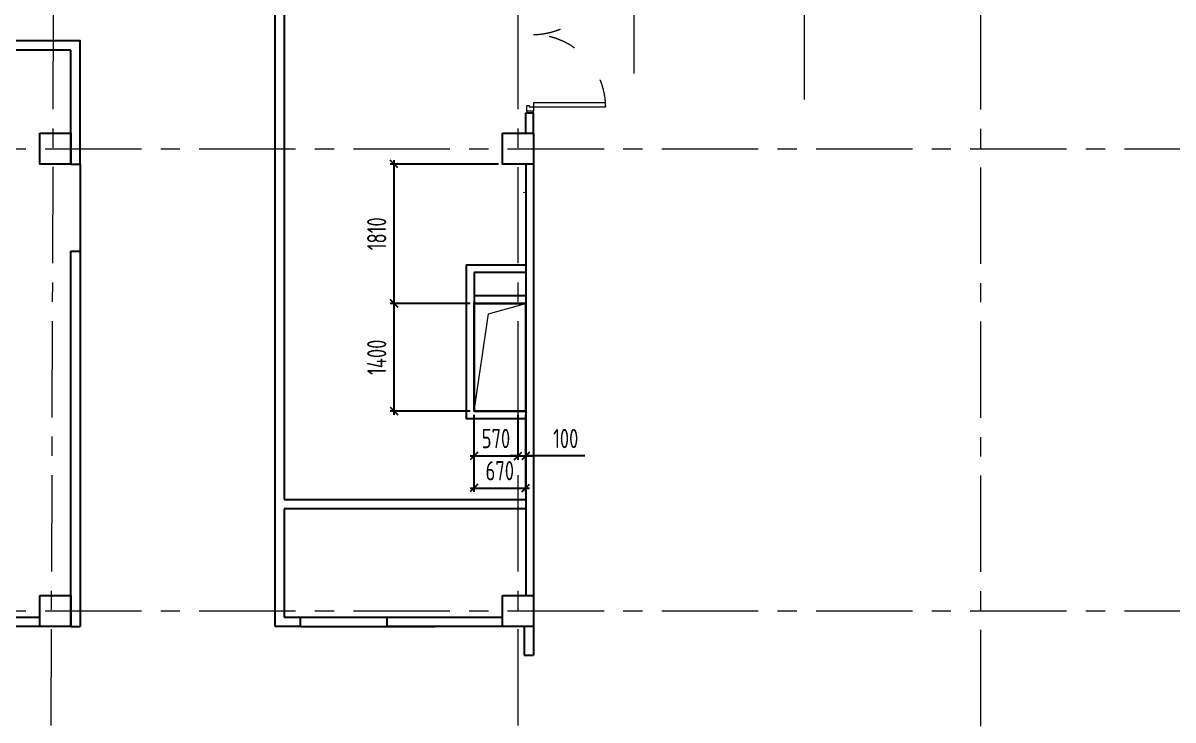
# Model space of a CAD drawing. Header units: millimetres. Extents: x 0 to 8967983, y -224399 to 13801.
# Drawn here: x 77173 to 92090, y -182596 to -173549 of the extents above; entities that cross this region are included whole.
import ezdxf
from ezdxf import colors
from ezdxf.entities.mleader import LeaderData, LeaderLine
from ezdxf.math import Vec2, Vec3

# ---------------------------------------------------------------- set-up
doc = ezdxf.new("R2010")
doc.units = ezdxf.units.MM
doc.header["$LTSCALE"] = 10
doc.linetypes.add('ACAD_ISO03W100', pattern=[30, 12, -18])
doc.linetypes.add('CENTER', pattern=[2, 1.25, -0.25, 0.25, -0.25])
for name, color, linetype, lineweight in [('013', 7, 'Continuous', 13), ('АР_Двери', 5, 'Continuous', 18), ('АР_Оси', 142, 'Continuous', 9)]:
    doc.layers.add(name, color=color, linetype=linetype, lineweight=lineweight)
doc.layers.add('Архитектура', color=251, linetype='Continuous')
doc.layers.add('М_проемы ОВ нч', color=210, linetype='Continuous')
doc.layers.get('0').off()
doc.layers.get('0').freeze()
doc.styles.add('ISOCPEUR', font='isocpeur.TTF', dxfattribs={"width": 0.7})
doc.styles.add('ГОСТ 2.304', font='isocpeur.TTF', dxfattribs={"width": 0.7})
doc.dimstyles.new('СПДС', dxfattribs={"dimscale": 100, "dimtxt": 2.5, "dimasz": 1, "dimexe": 1.5, "dimexo": 0, "dimgap": 1, "dimtad": 1, "dimdec": 0, "dimrnd": 5, "dimtxsty": 'ГОСТ 2.304', "dimblk": 'OBLIQUE', "dimcen": 2.5, "dimdle": 1, "dimadec": 0, "dimazin": 2, "dimtfac": 0.75, "dimtdec": 0, "dimtmove": 1, "dimatfit": 3, "dimfxl": 1, "dimtolj": 1, "dimarcsym": 1})

# ---------------------------------------------------------------- blocks, each defined once
blk = doc.blocks.new('двупольн.дв.2000')
at = {"layer": 'АР_Двери'}
for points in [[(0, 2017), (85, 2017), (85, 1996), (0, 1996), (0, 2017)], [(85, 1996), (0, 1996), (0, 1921), (32, 1921), (32, 1937), (85, 1937), (85, 1996)], [(85, 4), (0, 4), (0, 79), (32, 79), (32, 63), (85, 63), (85, 4)], [(0, -17), (85, -17), (85, 4), (0, 4), (0, -17)]]:
    blk.add_lwpolyline(points, dxfattribs=at)
for points in [[(85, 1937), (1022, 1937), (1022, 1884), (85, 1884)], [(85, 63), (1022, 63), (1022, 116), (85, 116)]]:
    blk.add_lwpolyline(points, close=True, dxfattribs=at)
at = {"layer": 'АР_Двери', "linetype": 'ACAD_ISO03W100', "ltscale": 3}
for centre, start, end in [((73, 1950), 270.7367, 359.2633), ((73, 50), 0.7367, 89.2633)]:
    blk.add_arc(centre, 950, start, end, dxfattribs=at)
blk = doc.blocks.new('_DOTSMALL')
at = {"color": 0, "linetype": 'ByBlock', "const_width": 0.5}
blk.add_lwpolyline([(-0.0625, 0, 1), (0.0625, 0, 1)], format="xyb", close=True, dxfattribs=at)
blk = doc.blocks.new('_Oblique')
at = {"color": 0, "linetype": 'ByBlock', "lineweight": -2}
blk.add_line((-0.5, -0.5), (0.5, 0.5), dxfattribs=at)
blk = doc.blocks.new('*D306')
at = {"layer": '013', "color": 0, "linetype": 'ByBlock', "lineweight": -2, "transparency": 16777216}
for p, q in [((83023, -178637), (83023, -179636)), ((83693, -178637), (83693, -179636)), ((82973, -179586), (83743, -179586))]:
    blk.add_line(p, q, dxfattribs=at)
at = {"layer": 'Defpoints', "color": 0, "linetype": 'ByBlock', "transparency": 16777216}
for p in [(83023, -178587), (83693, -178587), (83693, -179586)]:
    blk.add_point(p, dxfattribs=at)
at = {"layer": '013', "color": 0, "linetype": 'ByBlock', "lineweight": -2, "transparency": 16777216, "xscale": 100, "yscale": 100, "zscale": 100, "rotation": 180}
blk.add_blockref('_Oblique', (83023, -179586), dxfattribs=at)
at = {"layer": '013', "color": 0, "linetype": 'ByBlock', "lineweight": -2, "transparency": 16777216, "xscale": 100, "yscale": 100, "zscale": 100}
blk.add_blockref('_Oblique', (83693, -179586), dxfattribs=at)
at = {"layer": '013', "color": 0, "linetype": 'ByBlock', "transparency": 16777216, "insert": (83358, -179361), "char_height": 250, "attachment_point": 5, "style": 'ГОСТ 2.304'}
blk.add_mtext('\\A1;670', dxfattribs=at)
blk = doc.blocks.new('*D307')
at = {"layer": '013', "color": 0, "linetype": 'ByBlock', "lineweight": -2, "transparency": 16777216}
for p, q in [((82973, -177189), (81937, -177189)), ((81987, -178637), (81987, -177139)), ((82973, -178587), (81937, -178587))]:
    blk.add_line(p, q, dxfattribs=at)
at = {"layer": 'Defpoints', "color": 0, "linetype": 'ByBlock', "transparency": 16777216}
for p in [(81987, -177189), (83023, -177189), (83023, -178587)]:
    blk.add_point(p, dxfattribs=at)
at = {"layer": '013', "color": 0, "linetype": 'ByBlock', "lineweight": -2, "transparency": 16777216, "xscale": 100, "yscale": 100, "zscale": 100}
for p, rotation in [((81987, -177189), 90), ((81987, -178587), 270)]:
    blk.add_blockref('_Oblique', p, dxfattribs=dict(at, rotation=rotation))
at = {"layer": '013', "color": 0, "linetype": 'ByBlock', "transparency": 16777216, "insert": (81762, -177888), "char_height": 250, "attachment_point": 5, "rotation": 90, "style": 'ГОСТ 2.304'}
blk.add_mtext('\\A1;1400', dxfattribs=at)
blk = doc.blocks.new('*D448')
at = {"layer": '013', "color": 0, "linetype": 'ByBlock', "lineweight": -2, "transparency": 16777216}
for p, q in [((83023, -178637), (83023, -179218)), ((83593, -178637), (83593, -179218)), ((82973, -179168), (83643, -179168))]:
    blk.add_line(p, q, dxfattribs=at)
at = {"layer": 'Defpoints', "color": 0, "linetype": 'ByBlock', "transparency": 16777216}
for p in [(83023, -178587), (83593, -178587), (83593, -179168)]:
    blk.add_point(p, dxfattribs=at)
at = {"layer": '013', "color": 0, "linetype": 'ByBlock', "lineweight": -2, "transparency": 16777216, "xscale": 100, "yscale": 100, "zscale": 100, "rotation": 180}
blk.add_blockref('_Oblique', (83023, -179168), dxfattribs=at)
at = {"layer": '013', "color": 0, "linetype": 'ByBlock', "lineweight": -2, "transparency": 16777216, "xscale": 100, "yscale": 100, "zscale": 100}
blk.add_blockref('_Oblique', (83593, -179168), dxfattribs=at)
at = {"layer": '013', "color": 0, "linetype": 'ByBlock', "transparency": 16777216, "insert": (83308, -178943), "char_height": 250, "attachment_point": 5, "style": 'ГОСТ 2.304'}
blk.add_mtext('\\A1;570', dxfattribs=at)
blk = doc.blocks.new('*D449')
at = {"layer": '013', "color": 0, "linetype": 'ByBlock', "lineweight": -2, "transparency": 16777216}
for p, q in [((83593, -178637), (83593, -179218)), ((83693, -178637), (83693, -179218)), ((83593, -179168), (83493, -179168)), ((83593, -179168), (83693, -179168)), ((83593, -179168), (83693, -179168)), ((83693, -179168), (83793, -179168)), ((84461, -179168), (83693, -179168))]:
    blk.add_line(p, q, dxfattribs=at)
at = {"layer": 'Defpoints', "color": 0, "linetype": 'ByBlock', "transparency": 16777216}
for p in [(83593, -178587), (83693, -178587), (83693, -179168)]:
    blk.add_point(p, dxfattribs=at)
at = {"layer": '013', "color": 0, "linetype": 'ByBlock', "lineweight": -2, "transparency": 16777216, "xscale": 100, "yscale": 100, "zscale": 100}
blk.add_blockref('_Oblique', (83593, -179168), dxfattribs=at)
at = {"layer": '013', "color": 0, "linetype": 'ByBlock', "lineweight": -2, "transparency": 16777216, "xscale": 100, "yscale": 100, "zscale": 100, "rotation": 180}
blk.add_blockref('_Oblique', (83693, -179168), dxfattribs=at)
at = {"layer": '013', "color": 0, "linetype": 'ByBlock', "transparency": 16777216, "insert": (84213, -178943), "char_height": 250, "attachment_point": 5, "style": 'ГОСТ 2.304'}
blk.add_mtext('\\A1;100', dxfattribs=at)
blk = doc.blocks.new('*D450')
at = {"layer": '013', "color": 0, "linetype": 'ByBlock', "lineweight": -2, "transparency": 16777216}
for p, q in [((83343, -175381), (81937, -175381)), ((81987, -177239), (81987, -175331)), ((82973, -177189), (81937, -177189))]:
    blk.add_line(p, q, dxfattribs=at)
at = {"layer": 'Defpoints', "color": 0, "linetype": 'ByBlock', "transparency": 16777216}
for p in [(81987, -175381), (83393, -175381), (83023, -177189)]:
    blk.add_point(p, dxfattribs=at)
at = {"layer": '013', "color": 0, "linetype": 'ByBlock', "lineweight": -2, "transparency": 16777216, "xscale": 100, "yscale": 100, "zscale": 100}
for p, rotation in [((81987, -175381), 90), ((81987, -177189), 270)]:
    blk.add_blockref('_Oblique', p, dxfattribs=dict(at, rotation=rotation))
at = {"layer": '013', "color": 0, "linetype": 'ByBlock', "transparency": 16777216, "insert": (81762, -176285), "char_height": 250, "attachment_point": 5, "rotation": 90, "style": 'ГОСТ 2.304'}
blk.add_mtext('\\A1;1810', dxfattribs=at)

msp = doc.modelspace()

# ---------------------------------------------------------------- linework, layer by layer
at = {"layer": '013', "color": 1, "linetype": 'ByBlock'}
msp.add_lwpolyline([(83023.5, -178586.9), (83211.9, -177325.9), (83693.3, -177188.8)], dxfattribs=at)
at = {"layer": 'АР_Оси', "linetype": 'CENTER', "ltscale": 100}
for p, q in [((77593.5, -165418.4), (77411.1, -218893.6)), ((83593.5, -165418.4), (83593.5, -190696.9)), ((85098.5, -165418.4), (85098.5, -174206)), ((87308.5, -174542.8), (87308.5, -165418.4)), ((89593.5, -165424), (89593.5, -190696.9)), ((41459.8, -175180.9), (116782.1, -175180.9)), ((41459.8, -175180.9), (116782.1, -175180.9)), ((41459.8, -181180.9), (116782.1, -181180.9))]:
    msp.add_line(p, q, dxfattribs=at)
at = {"layer": 'Архитектура', "lineweight": 25, "transparency": 33554684}
for p, q in [((77793.5, -173900.6), (75429.3, -173900.6)), ((77793.5, -175380.9), (77793.5, -173900.6)), ((77913.5, -175380.9), (77913.5, -176510.9)), ((83668.7, -175747.4), (83673.2, -175745.9)), ((83673.2, -175745.9), (83673.2, -175747.4)), ((83673.2, -175747.4), (83673.2, -175745.9)), ((77793.5, -178067.2), (77793.5, -176510.7)), ((82923.5, -176688.8), (83693.3, -176688.8)), ((82923.5, -176688.8), (82923.5, -178686.9)), ((83693.3, -176788.8), (83023.5, -176788.8)), ((83023.5, -176788.8), (83023.5, -178586.9)), ((83693.3, -177088.8), (83023.4, -177088.8)), ((83693.3, -178686.9), (82923.5, -178686.9)), ((83023.5, -178586.9), (83693.3, -178586.9)), ((80767.2, -181260.9), (82450.2, -181260.9)), ((80775.7, -181380.9), (82515.6, -181381.1)), ((83673.5, -181380.9), (83673.5, -181752.5)), ((83673.5, -181752.5), (83793.5, -181752.5))]:
    msp.add_line(p, q, dxfattribs=at)
for points in [[(80442.9, -181380.9), (80442.9, -172430.9)], [(80562.9, -172430.9), (80562.9, -179734.4)], [(77793.5, -175380.9), (77913.5, -175380.9), (77913.5, -173780.6), (71513.5, -173780.6)], [(77913.5, -173780.6), (77793.5, -173780.6)], [(83693.5, -174716.7), (83793.5, -174716.7)], [(83693.5, -174980.9), (83693.5, -174716.7)], [(83793.5, -174980.9), (83793.5, -174716.7)], [(83693.5, -175380.9), (83693.5, -180980.9)], [(83793.5, -175380.9), (83793.5, -180980.9)], [(77793.5, -176510.7), (77913.5, -176510.7), (77913.5, -178037.1)], [(83693.3, -177188.8), (83023.4, -177188.8)], [(77793.5, -181380.9), (77793.5, -177953.1)], [(77913.5, -177833.1), (77913.5, -181380.9)], [(80562.9, -179734.4), (83693.5, -179734.4)], [(80562.9, -179854.4), (80562.9, -181260.9)], [(83693.5, -179854.4), (80562.9, -179854.4)], [(77393.5, -181380.9), (75214.2, -181380.9)], [(75433.5, -181260.9), (77393.5, -181260.9)], [(77793.5, -181380.9), (77913.5, -181380.9)], [(80767.2, -181380.9), (80442.9, -181380.9)], [(80562.9, -181260.9), (80767.2, -181260.9)], [(80767.2, -181260.9), (80767.2, -181380.9)], [(81897.2, -181260.9), (83393.5, -181260.9)], [(81897.2, -181380.9), (81897.2, -181260.9)], [(83393.5, -181380.9), (81897.2, -181380.9)], [(83793.5, -181380.9), (83793.5, -181752.5)]]:
    msp.add_lwpolyline(points, dxfattribs=at)
for points in [[(77393.5, -174980.9), (77793.5, -174980.9), (77793.5, -175380.9), (77393.5, -175380.9)], [(83393.5, -174980.9), (83793.5, -174980.9), (83793.5, -175380.9), (83393.5, -175380.9)], [(77393.5, -180980.9), (77793.5, -180980.9), (77793.5, -181380.9), (77393.5, -181380.9)], [(83393.5, -180980.9), (83793.5, -180980.9), (83793.5, -181380.9), (83393.5, -181380.9)]]:
    msp.add_lwpolyline(points, close=True, dxfattribs=at)
at = {"layer": 'М_проемы ОВ нч', "color": 1, "linetype": 'ByBlock', "lineweight": 30}
msp.add_lwpolyline([(83693.5, -178586.9), (83023.5, -178586.9), (83023.5, -177188.8), (83693.5, -177188.8)], close=True, dxfattribs=at)

# ---------------------------------------------------------------- block references
at = {"layer": 'Архитектура', "lineweight": 25, "transparency": 33554684}
msp.add_blockref('двупольн.дв.2000', (83708.5, -174699.7), dxfattribs=at)

# ---------------------------------------------------------------- dimensions: what is measured, and where the dimension line sits
at = {"layer": '013', "color": 1, "linetype": 'ByBlock'}
for base, p1, p2, picture, middle in [((81987, -175380.9), (83023.4, -177188.8), (83393.5, -175380.9), '*D450', (81762, -176284.8)), ((81987, -177188.8), (83023.5, -178586.9), (83023.4, -177188.8), '*D307', (81762, -177887.9))]:
    dim = msp.add_linear_dim(base=base, p1=p1, p2=p2, angle=90, dimstyle='СПДС', override={"dimasz": 1, "dimexe": 0.5, "dimexo": 0.5, "dimrnd": 5, "dimdle": 0.5}, dxfattribs=at)
    dim.commit()
    dim.dimension.update_dxf_attribs({"geometry": picture, "text_midpoint": middle})
for base, p2, override, picture, middle in [((83693.5, -179585.9), (83693.5, -178586.9), {"dimasz": 1, "dimexe": 0.5, "dimexo": 0.5, "dimrnd": 5, "dimdle": 0.5}, '*D306', (83358.5, -179360.9)), ((83593.5, -179168), (83593.5, -178586.9), {"dimasz": 1, "dimexe": 0.5, "dimexo": 0.5, "dimdle": 0.5}, '*D448', (83308.5, -178943))]:
    dim = msp.add_linear_dim(base=base, p1=(83023.5, -178586.9), p2=p2, dimstyle='СПДС', override=override, dxfattribs=at)
    dim.commit()
    dim.dimension.update_dxf_attribs({"geometry": picture, "text_midpoint": middle})
dim = msp.add_linear_dim(base=(83693.3, -179168), p1=(83593.5, -178586.9), p2=(83693.3, -178586.9), dimstyle='СПДС', override={"dimexe": 0.5, "dimexo": 0.5, "dimdle": 0.5}, dxfattribs=at)
dim.commit()
dim.dimension.update_dxf_attribs({"geometry": '*D449', "text_midpoint": (84212.6, -179168), "dimtype": 160})

# ---------------------------------------------------------------- leaders
at = {"layer": 'Архитектура', "lineweight": 25, "transparency": 33554684}
ml = msp.add_multileader_mtext('Standard', dxfattribs=at)
ml.set_content('0,000', color=256, style='ISOCPEUR')
ml.set_leader_properties(color=256, linetype='Continuous', lineweight=-1)
ml.set_arrow_properties(name='DOTSMALL')
ml.build(insert=Vec2(0, 0))
ml.multileader.update_dxf_attribs({"has_text_frame": 1, "text_left_attachment_type": 4, "text_right_attachment_type": 4, "dogleg_length": 100, "arrow_head_size": 180})
ctx = ml.context
ctx.base_point, ctx.char_height, ctx.arrow_head_size, ctx.landing_gap_size, ctx.plane_origin = Vec3(109227.8, -179824.1, 0), 250, 180, 50, Vec3(109146.4, -181025, 0)
ctx.left_attachment, ctx.right_attachment = 4, 4
notes = []
notes.append((ctx, [(0, (0, 0, 0), (0, 0), (1, 0), 1, [])]))
ctx.mtext.insert, ctx.mtext.width, ctx.mtext.line_spacing_style, ctx.mtext.flow_direction = Vec3(109277.8, -179424.1, 0), 852.697, 2, 5
ml = msp.add_multileader_mtext('Standard', dxfattribs=at)
ml.set_content('0,000', color=256, style='ISOCPEUR')
ml.set_leader_properties(color=256, linetype='Continuous', lineweight=-1)
ml.set_arrow_properties(name='DOTSMALL')
ml.build(insert=Vec2(0, 0))
ml.multileader.update_dxf_attribs({"has_text_frame": 1, "text_left_attachment_type": 4, "text_right_attachment_type": 4, "dogleg_length": 100, "arrow_head_size": 180})
ctx = ml.context
ctx.base_point, ctx.char_height, ctx.arrow_head_size, ctx.landing_gap_size, ctx.plane_origin = Vec3(93570.6, -179043.5, 0), 250, 180, 50, Vec3(91409.4, -179568.1, 0)
ctx.left_attachment, ctx.right_attachment = 4, 4
notes.append((ctx, [(0, (0, 0, 0), (0, 0), (1, 0), 1, [])]))
ctx.mtext.insert, ctx.mtext.width, ctx.mtext.line_spacing_style, ctx.mtext.flow_direction = Vec3(93620.6, -178643.5, 0), 852.697, 2, 5
ml = msp.add_multileader_mtext('Standard', dxfattribs=at)
ml.set_content('-2,650', color=256, style='ISOCPEUR')
ml.set_leader_properties(color=256, linetype='Continuous', lineweight=-1)
ml.set_arrow_properties(name='DOTSMALL')
ml.build(insert=Vec2(0, 0))
ml.multileader.update_dxf_attribs({"has_text_frame": 1, "text_left_attachment_type": 4, "text_right_attachment_type": 4, "dogleg_length": 100, "arrow_head_size": 180})
ctx = ml.context
ctx.base_point, ctx.char_height, ctx.arrow_head_size, ctx.landing_gap_size, ctx.plane_origin = Vec3(97964.9, -185922.1), 250, 180, 50, Vec3(95803.7, -186513.4)
ctx.left_attachment, ctx.right_attachment = 4, 4
notes.append((ctx, [(0, (0, 0, 0), (0, 0), (1, 0), 1, [])]))
ctx.mtext.insert, ctx.mtext.width, ctx.mtext.line_spacing_style, ctx.mtext.flow_direction = Vec3(98014.9, -185588.8), 852.697, 2, 5
ml = msp.add_multileader_mtext('Standard', dxfattribs=at)
ml.set_content('%%P0,000', color=256, style='ISOCPEUR')
ml.set_leader_properties(color=256, linetype='Continuous', lineweight=-1)
ml.set_arrow_properties(name='DOTSMALL')
ml.build(insert=Vec2(0, 0))
ml.multileader.update_dxf_attribs({"has_text_frame": 1, "text_left_attachment_type": 4, "text_right_attachment_type": 4, "dogleg_length": 100, "arrow_head_size": 180})
ctx = ml.context
ctx.base_point, ctx.char_height, ctx.arrow_head_size, ctx.landing_gap_size, ctx.plane_origin = Vec3(112176.9, -179831.6), 250, 180, 50, Vec3(109105.9, -181421.1)
ctx.left_attachment, ctx.right_attachment = 4, 4
notes.append((ctx, [(0, (0, 0, 0), (0, 0), (1, 0), 1, [])]))
ctx.mtext.insert, ctx.mtext.width, ctx.mtext.line_spacing_style, ctx.mtext.flow_direction = Vec3(112226.9, -179498.3), 852.697, 2, 5
ml = msp.add_multileader_mtext('Standard', dxfattribs=at)
ml.set_content('Л.5', color=256, style='ISOCPEUR')
ml.set_leader_properties(color=256, linetype='Continuous', lineweight=-1)
ml.set_arrow_properties(name='DOTSMALL')
ml.build(insert=Vec2(0, 0))
ml.multileader.update_dxf_attribs({"has_text_frame": 1, "text_left_attachment_type": 4, "text_right_attachment_type": 4, "dogleg_length": 100, "arrow_head_size": 180})
ctx = ml.context
ctx.base_point, ctx.char_height, ctx.arrow_head_size, ctx.landing_gap_size, ctx.plane_origin = Vec3(108596.3, -175873.7), 250, 180, 50, Vec3(133832.2, -187496.8)
ctx.left_attachment, ctx.right_attachment = 4, 4
notes.append((ctx, [(0, (0, 0, 0), (0, 0), (1, 0), 1, [])]))
ctx.mtext.insert, ctx.mtext.width, ctx.mtext.line_spacing_style, ctx.mtext.flow_direction = Vec3(108646.3, -175540.3), 852.697, 2, 5
for ctx, leaders in notes:
    for number, flags, end, landing, length, lines in leaders:
        leader = LeaderData()
        leader.index, (leader.has_last_leader_line, leader.has_dogleg_vector, leader.attachment_direction) = number, flags
        leader.last_leader_point, leader.dogleg_vector, leader.dogleg_length = Vec3(end), Vec3(landing), length
        for number, points, colour, breaks in lines:
            line = LeaderLine()
            line.index, line.vertices, line.color, line.breaks = number, Vec3.list(points), colors.encode_raw_color(colour), breaks
            leader.lines.append(line)
        ctx.leaders.append(leader)

doc.saveas('drawing.dxf')
